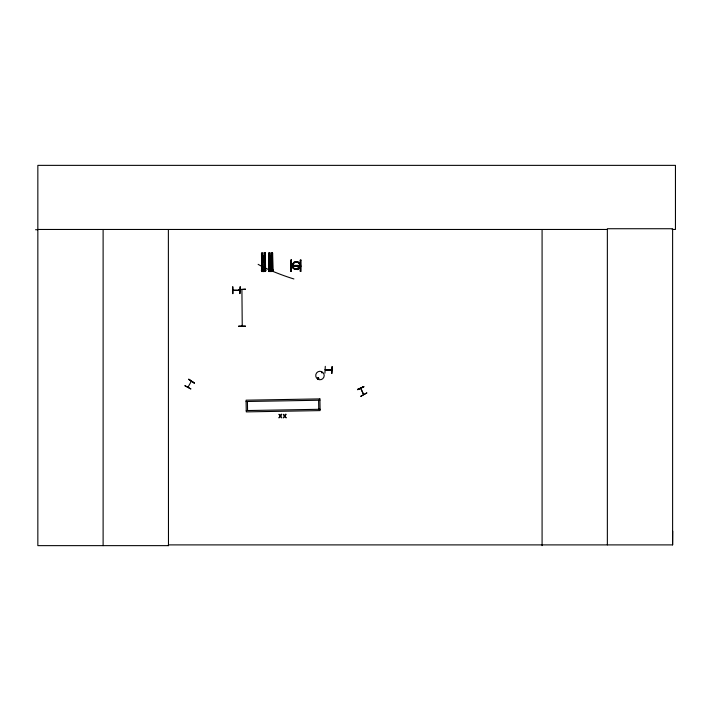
<?xml version="1.0" encoding="UTF-8"?>
<svg xmlns="http://www.w3.org/2000/svg" width="711" height="711" viewBox="0 0 711 711"><rect width="100%" height="100%" fill="white"/><g stroke="black" fill="none" stroke-linecap="round" stroke-linejoin="round"><path stroke-width="1.07" d="M298.389 268.882L295.421 269.176L293.021 267.558M672.126 229.466L675.45 229.466L675.45 165.361L37.843 165.361L37.843 545.639L168.471 545.639L168.383 544.893L672.615 544.893L672.713 531.144M324.936 373.124L325.283 366.334M325.931 369.96L325.167 369.578L331.779 370.218M331.184 370.155L331.93 369.924M331.868 373.435L332.126 366.645M296.176 261.906C292.745 261.399 290.461 267.709 294.47 269.273L297.829 269.567L300.86 266.581L300.291 263.417L297.465 261.568M295.714 265.763L296.052 265.825M296.229 262.066L293.456 263.132L292.497 266.909M317.79 378.172C319.372 376.803 317.906 379.923 317.977 377.897M318.875 378.394C317.844 375.986 317.31 379.958 318.768 378.528M241.918 289.759L242.229 325.851M241.918 325.38L241.918 325.86M271.087 271.273L270.624 271.282M271.131 270.553L270.615 270.482M233.03 290.106L239.687 290.337M188.771 379.212L194.361 383.087L188.762 379.239M188.051 387.095L191.366 381.247M190.806 388.881L184.816 385.638L190.779 388.917M298.442 268.927L295.314 269.398L292.639 267.647L292.097 264.616L294.078 262.083L297.474 261.568M293.03 267.585L292.523 264.794L294.31 262.537L297.34 262.075L299.82 263.728L300.326 266.518L297.562 269.229L294.487 268.927L292.577 266.785M239.731 290.328L233.101 290.408M292.621 265.656L299.304 265.941M322.11 372.822L321.781 372.182L321.932 372.875M242.193 325.922L242.22 325.38M296.914 268.678C297.216 270.073 297.091 266.945 298.993 267.816L299.98 265.407L299.411 263.745L298.069 262.546L296.096 262.119M363.774 386.811L357.526 389.504L363.792 386.855M357.535 389.53L363.641 386.544M357.651 389.752L363.748 386.766M360.681 388.499L363.499 394.401M363.597 394.436L360.886 388.295M297.118 269.14L299.384 268.198L300.477 265.514L299.864 263.657L298.3 262.323L296.22 261.879M263.417 271.264L263.888 270.482L263.354 270.509M270.687 271.264L270.829 270.384M298.238 262.323L296.265 261.906M331.779 370.182L325.149 369.88L331.921 370.227M301.029 260.102L301.046 271.433L300.291 271.442L300.291 260.102L300.984 260.11M300.371 271.442L300.326 260.11M246.095 401.511L319.923 400.222M246.255 410.567L320.083 409.278M265.399 253.072L261.479 253.125L261.675 271.531L265.603 271.478L265.319 253.072M268.74 253.125L272.668 253.072L272.873 271.478L268.945 271.531L268.829 253.125M261.764 254.991L265.159 254.956M269.025 254.991L272.42 254.956M261.772 256.244L265.167 256.2M269.042 256.244L272.437 256.2M261.79 258.111L265.194 258.075M269.06 258.111L272.455 258.075M261.808 259.764L265.203 259.728M269.078 259.764L272.473 259.728M261.826 261.63L265.221 261.595M269.096 261.63L272.491 261.595M261.915 269.647L265.319 269.611M269.185 269.647L272.58 269.611M261.355 270.189L265.887 270.144M261.364 270.331L265.887 270.287M268.625 270.189L273.157 270.144M268.625 270.331L273.157 270.287M263.363 271.522L263.897 271.522M232.63 286.826L232.701 293.625M238.674 326.065L245.473 326.073M238.683 326.367L245.473 326.322M35.55 229.733L37.843 229.724M37.843 229.466L607.354 229.466M291.341 265.39L300.291 265.461L291.341 265.532M292.621 265.887L299.278 265.656M291.341 266.074L300.291 266.003M291.341 266.145L300.291 266.145M291.155 260.102L291.252 271.433L291.27 260.102M332.081 366.645L331.77 373.435M188.628 379.452L194.387 383.051M318.599 400.24L318.759 409.305M247.419 401.484L247.57 410.549M272.135 253.08L272.34 271.478M271.993 253.08L272.206 271.478L271.949 255.24M271.771 253.08L271.94 271.486M271.584 255.249L271.629 259.577M271.735 269.318L271.655 261.746L271.646 269.318M271.513 255.249L271.549 259.577M271.424 271.486L270.384 271.504M269.94 255.285L270.011 259.613L269.878 255.285M270.029 261.772L270.1 269.353L269.949 261.781M269.7 253.116L269.833 271.522M269.513 255.285L269.558 259.613L269.425 255.285M269.585 261.781L269.682 271.522M269.496 261.781L269.62 271.522M269.22 255.293L269.345 259.622M269.353 261.781L269.478 271.522M269.042 253.125L269.238 271.531M269.007 253.125L269.176 271.531M265.167 253.072L265.363 271.478M265.096 253.072L265.336 271.478M264.865 253.08L265.07 271.478M264.794 259.577L264.768 255.24L264.732 259.577M264.821 261.737L264.945 271.478M264.75 261.737L264.856 271.478M264.51 253.08L264.643 271.486M264.314 255.249L264.359 259.577M264.385 261.746L264.465 269.318M264.234 255.249L264.296 259.577M264.305 261.746L264.403 269.318M264.154 271.486L263.114 271.504M262.697 255.285L262.723 259.613M262.768 261.772L262.83 269.353M262.608 255.285L262.661 259.613M262.679 261.781L262.759 269.353M262.368 253.116L262.599 271.522M262.243 255.285L262.288 259.613M262.395 269.362L262.315 261.781L262.315 269.362M262.163 255.285L262.226 259.613M261.995 253.125L262.172 269.362M262.181 269.647L262.199 271.513M232.915 286.826L232.959 293.625M672.615 544.893L672.615 228.729L607.354 228.729L607.354 544.893M542.084 229.466L542.084 545.639M168.374 229.466L168.471 545.639M103.113 229.466L103.113 545.639M293.892 278.961A26.947 2.808 20.8 0 1 258.129 264.323M262.786 260.493C263.737 263.372 265.007 258.44 262.786 260.493M270.056 260.493C271.007 263.372 272.269 258.44 270.056 260.493M281.236 414.3L280.365 415.713L278.961 414.3L280.072 416.095L278.925 417.89L280.338 416.459L281.76 417.89L280.632 416.068L281.752 414.3L281.236 414.3M285.644 414.3L284.773 415.713L283.369 414.3L284.48 416.095L283.334 417.89L284.747 416.459L286.169 417.89L285.04 416.068L286.16 414.3L285.644 414.3M366.778 392.952L360.841 396.285L366.778 392.952M319.897 398.898L246.068 400.186L246.273 411.891L320.101 410.603L319.897 398.898M240.176 286.782L239.891 293.581L240.176 286.782M245.473 289.217L238.674 289.635L245.473 289.217M291.341 260.102L290.586 260.093L290.657 271.424L291.341 271.433L291.341 260.093M272.633 271.478L272.437 253.072L272.606 271.478M261.977 271.531L261.772 253.125L261.906 271.531M317.675 379.087A4.239 4.239 0 0 0 324.198 375.71A4.239 4.239 0 0 0 318.013 371.755A4.239 4.239 0 0 0 317.675 379.087"/></g></svg>
